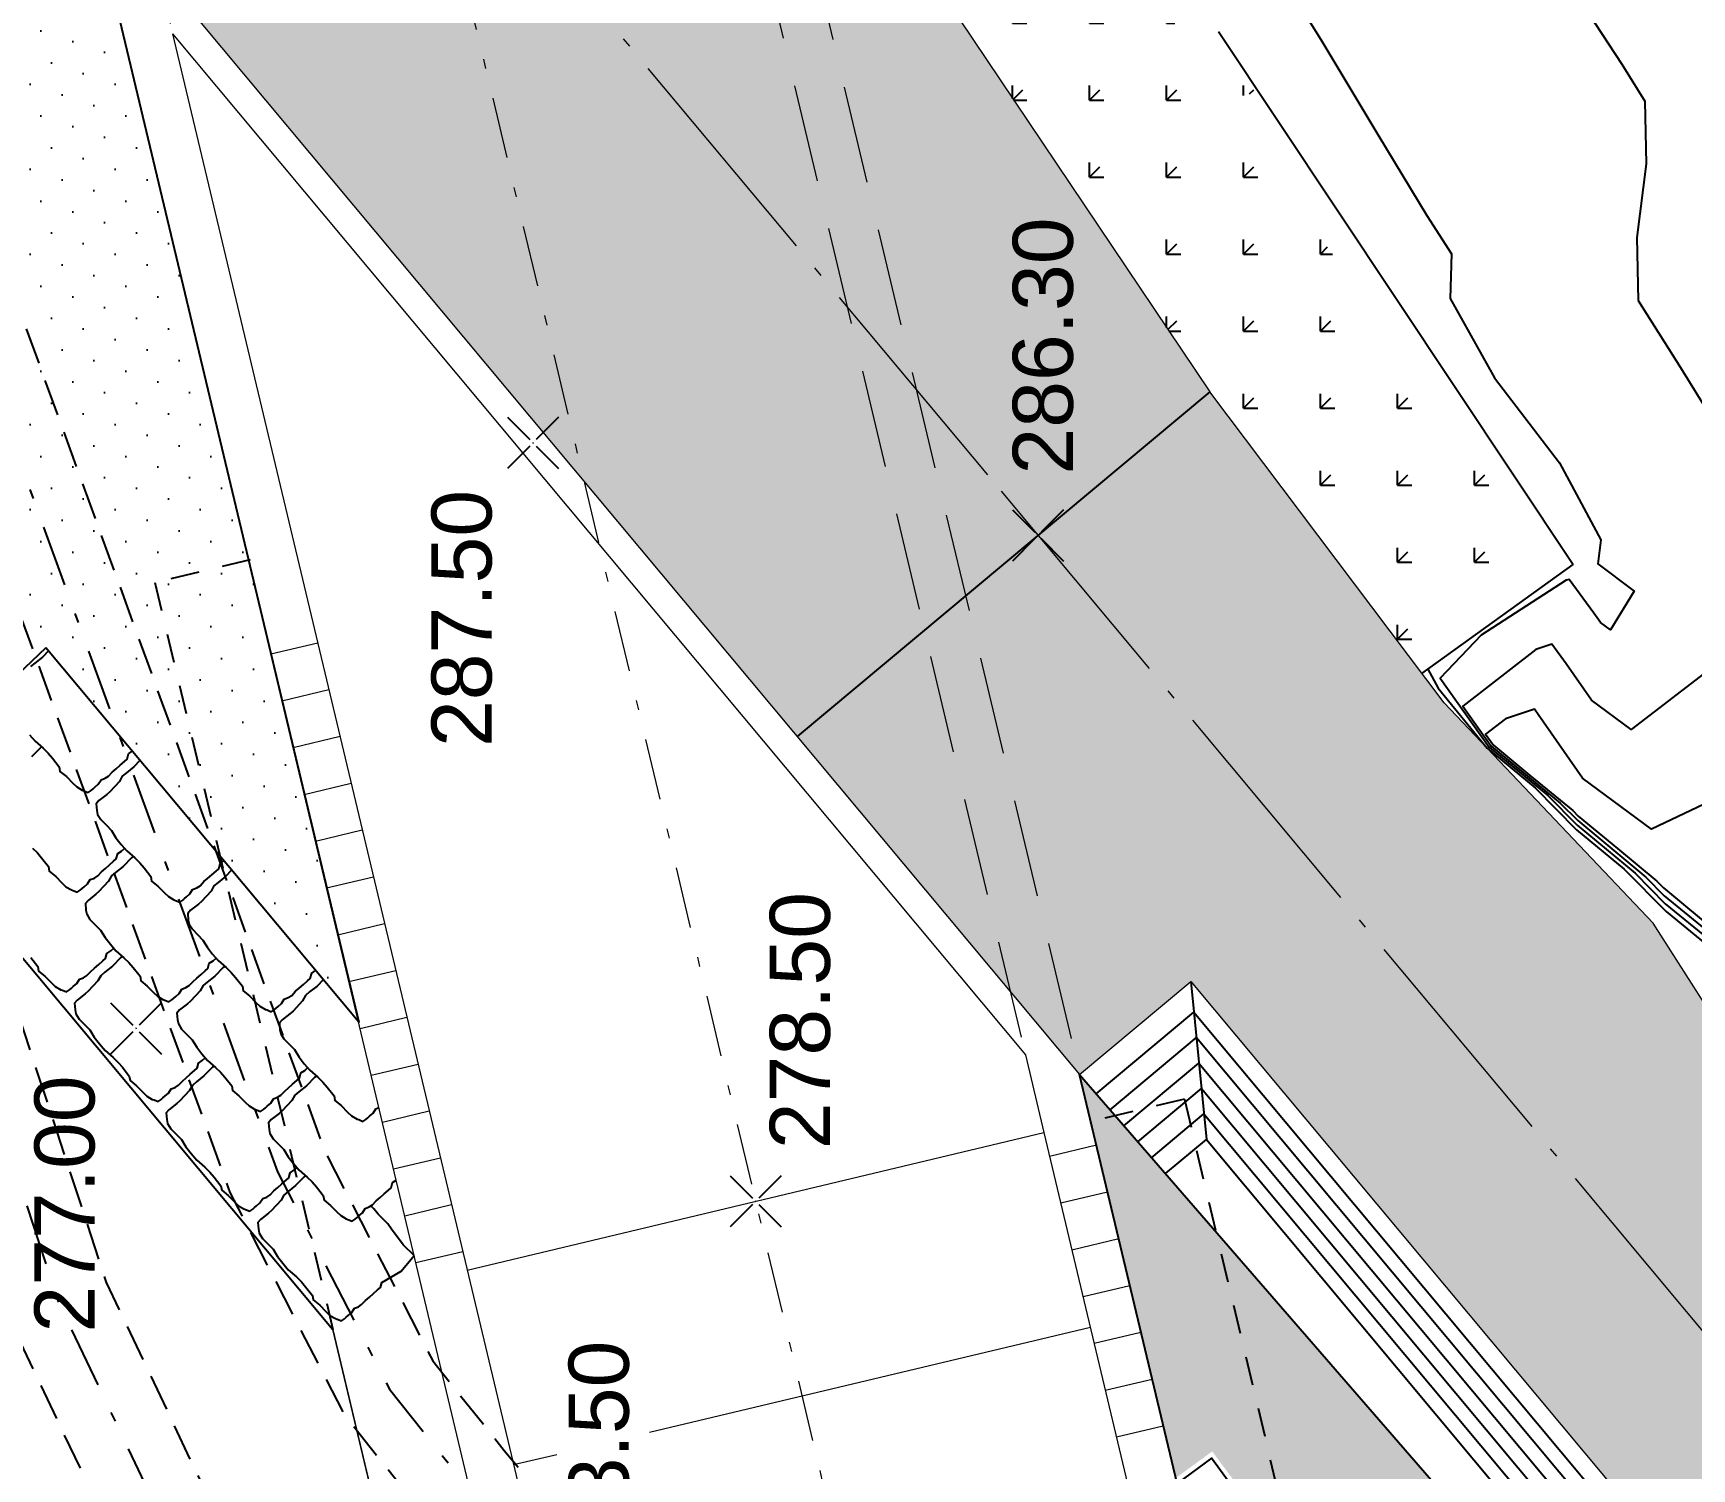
# Model space of a CAD drawing. Extents: x 62405 to 62842, y 108162 to 109685.
# Drawn here: x 62481.64 to 62498.88, y 108526.84 to 108541.75 of the extents above; entities that cross this region are included whole.
import ezdxf
from ezdxf.enums import TextEntityAlignment as Align

# ---------------------------------------------------------------- set-up
doc = ezdxf.new("R2010")
doc.units = 0
doc.header["$LTSCALE"] = 0.999976
doc.header["$MEASUREMENT"] = 0
for name, pattern in [('ACAD_ISO04W100', [30, 24, -3, 0, -3]), ('DOT', [0.55, 0.3, -0.25]), ('NASCOSTA', [9.525, 6.35, -3.175]), ('TRATTEGGIATA', [19.05, 12.7, -6.35]), ('TRATTEGGIATA2', [9.525, 6.35, -3.175]), ('TRATTOPUNTO2', [12.7, 6.35, -3.175, 0, -3.175])]:
    doc.linetypes.add(name, pattern=pattern)
for name, color, linetype in [('Bâti', 7, 'Continuous'), ('Conduite 1000', 170, 'Continuous'), ('curve livello 1 m', 2, 'Continuous'), ('DIME', 6, 'Continuous'), ('Limite fiume', 6, 'Continuous'), ('LIN010CO', 2, 'Continuous'), ('LIN018CO', 6, 'Continuous'), ('LIN018TR', 6, 'NASCOSTA'), ('LIN025CO', 7, 'Continuous'), ('LIN035CO', 1, 'Continuous'), ('pendenze', 2, 'Continuous'), ('scavo 1', 254, 'Continuous'), ('sezioni', 7, 'Continuous'), ('TalusHautBas', 7, 'Continuous'), ('TEXT035', 1, 'Continuous')]:
    doc.layers.add(name, color=color, linetype=linetype)
doc.layers.add('Colori bordi', color=5, linetype='Continuous', plot=False)
doc.styles.add('ARIAL', font='arial.ttf')
pattern_1 = [(225.00005426, (0.10277, -0.05915), (0.1104857485, -0.33145619904), [0, -0.3125])]

# ---------------------------------------------------------------- blocks, each defined once
blk = doc.blocks.new('quote')
at = {"layer": 'LIN018CO'}
for p, q in [((0.0007, 0.0007), (-0.0007, -0.0007)), ((0.0007, -0.0007), (-0.0007, 0.0007))]:
    blk.add_line(p, q, dxfattribs=at)
at = {"layer": 'LIN035CO'}
for p, q in [((-0.0133, 0.0133), (-0.1061, 0.1061)), ((0.1061, 0.1061), (0.0133, 0.0133)), ((-0.0133, -0.0133), (-0.1061, -0.1061)), ((0.1061, -0.1061), (0.0133, -0.0133))]:
    blk.add_line(p, q, dxfattribs=at)
at = {"layer": 'TEXT035', "style": 'ARIAL'}
blk.add_attdef('VALORE', text='', height=0.25, dxfattribs=at).set_placement((0, 0.3299), align=Align.CENTER)

msp = doc.modelspace()

# ---------------------------------------------------------------- hatches: boundary and pattern name
at = {"layer": 'DIME'}
h = msp.add_hatch(dxfattribs=at)
h.set_pattern_fill('GRASS', color=256, scale=0.8, angle=-44.9999, style=0)
h.set_pattern_definition([(45.00005, (61944.618, 108724.25573), (-7.6e-07, 0.8), [0.15, -0.9813709]), (5e-05, (61944.618, 108724.2557), (-8e-07, 0.8), [0.15, -0.65]), (90.00005, (61944.618, 108724.2557), (-0.8, -8e-07), [0.15, -0.65])])
h.paths.add_polyline_path([(62492.313, 108543.599), (62493.508, 108541.961), (62493.87, 108541.407), (62494.088, 108541.074), (62494.373, 108541.142), (62493.957, 108541.768), (62490.126, 108547.608), (62490.225, 108547.101), (62490.3, 108546.356), (62490.374, 108545.611), (62490.449, 108544.866), (62490.464, 108544.718), (62491.091, 108543.95), (62493.171, 108540.856), (62494.045, 108541.064)])
h.paths.add_polyline_path([(62495.302, 108539.224), (62494.045, 108541.064), (62493.171, 108540.856), (62494.64, 108538.67)])
h.paths.add_polyline_path([(62495.684, 108538.689), (62495.465, 108538.975), (62495.302, 108539.224), (62494.64, 108538.67), (62495.842, 108536.881), (62496.571, 108537.4), (62496.449, 108537.586)])
h.paths.add_polyline_path([(62497.255, 108536.297), (62497.031, 108536.7), (62496.571, 108537.4), (62495.842, 108536.881), (62496.584, 108535.777), (62496.638, 108535.819)])
h.paths.add_polyline_path([(62496.584, 108535.777), (62494.64, 108538.67), (62493.868, 108538.026), (62496.302, 108534.794), (62496.741, 108534.332), (62496.75, 108534.324), (62496.24, 108534.947), (62496.024, 108535.342)])
h.paths.add_polyline_path([(62494.64, 108538.67), (62493.171, 108540.856), (62492.132, 108540.608), (62493.868, 108538.026)])
h.paths.add_polyline_path([(62491.091, 108543.95), (62491.065, 108543.982), (62490.577, 108543.589), (62490.598, 108543.377), (62490.624, 108542.852), (62492.132, 108540.608), (62493.171, 108540.856)])
h.paths.add_polyline_path([(62491.785, 108540.765), (62496.604, 108541.922), (62496.423, 108542.677), (62491.604, 108541.52)], flags=9)
at = {"layer": 'Limite fiume', "linetype": 'Continuous'}
h = msp.add_hatch(dxfattribs=at)
h.set_pattern_fill('DOTS', color=256, scale=5, angle=-44.9999, style=0)
h.set_pattern_definition(pattern_1)
h.paths.add_polyline_path([(62481.776, 108535.366), (62481.261, 108534.878), (62472.483, 108545.338), (62473.178, 108545.93), (62471.102, 108548.566), (62470.366, 108547.939), (62469.644, 108548.644), (62474.162, 108552.434), (62480.831, 108544.839), (62482.217, 108543.261), (62485.026, 108531.477)])
h = msp.add_hatch(dxfattribs=at)
h.set_pattern_fill('DOTS', color=256, scale=5, angle=-44.9999, style=0)
h.set_pattern_definition(pattern_1)
h.paths.add_polyline_path([(62504.878, 108507.605), (62505.742, 108508.232), (62505.354, 108508.795), (62505.963, 108509.256), (62498.597, 108519.418), (62499.167, 108519.911), (62493.894, 108527.02), (62493.514, 108526.744), (62492.516, 108530.934), (62507.543, 108513.616), (62507.737, 108513.778), (62513.187, 108507.255), (62513.381, 108507.417), (62516.504, 108503.679), (62516.063, 108503.311), (62524.715, 108494.745), (62523.716, 108493.9), (62524.201, 108493.33), (62513.852, 108495.246)])
at = {"layer": 'scavo 1'}
msp.add_hatch(color=256, dxfattribs=at).paths.add_polyline_path([(62471.01, 108566.95), (62490.287, 108543.354), (62493.868, 108538.026), (62496.302, 108534.794), (62498.473, 108532.507), (62499.4, 108531.059), (62500.442, 108530.191), (62502.093, 108528.83), (62504.467, 108527.208), (62507.064, 108524.292), (62507.501, 108523.45), (62508, 108522.241), (62508.782, 108521.102), (62509.886, 108519.928), (62512.198, 108517.473), (62513.479, 108516.121), (62514.44, 108514.804), (62516.041, 108512.919), (62517.447, 108510.814), (62518.571, 108509.21), (62519.852, 108507.691), (62521.103, 108506.321), (62522.265, 108504.564), (62522.384, 108503.79), (62523.04, 108502.181), (62523.963, 108501.139), (62525.363, 108499.62), (62526.882, 108498.16), (62527.663, 108497.205), (62524.715, 108494.745), (62493.673, 108531.901), (62492.516, 108530.934), (62481.544, 108544.066), (62482.701, 108545.034), (62468.3, 108562.272), (62452.365, 108578.929), (62457.128, 108582.909), (62469.779, 108568.539)])

# ---------------------------------------------------------------- linework, layer by layer
at = {"layer": 'Bâti', "linetype": 'DOT'}
for p, q in [((62483.9, 108536.282), (62482.909, 108536.045)), ((62482.909, 108536.045), (62484.758, 108528.288)), ((62493.604, 108530.679), (62492.632, 108530.447)), ((62493.604, 108530.679), (62496.282, 108519.444))]:
    msp.add_line(p, q, dxfattribs=at)
at = {"layer": 'Colori bordi', "linetype": 'Continuous', "lineweight": 0, "flags": 128}
msp.add_lwpolyline([(62504.852, 108507.641), (62496.282, 108519.444), (62493.401, 108518.757), (62485.503, 108525.16), (62484.758, 108528.288), (62471.397, 108544.28), (62471.521, 108544.381), (62471.307, 108544.63), (62466.582, 108550.14), (62461.323, 108555.669), (62452.234, 108564.908), (62445.975, 108571.355), (62438.597, 108578.993)], dxfattribs=at)
at = {"layer": 'Conduite 1000', "linetype": 'TRATTEGGIATA2', "ltscale": 0.06, "flags": 128}
for points, elevation in [([(62462.951, 108569.266), (62468.482, 108563.313), (62474.066, 108557.787), (62475.014, 108556.513), (62475.806, 108554.754), (62477.042, 108551.158), (62484.673, 108530.139), (62485.796, 108527.96), (62486.539, 108527.03), (62496.147, 108515.461), (62498.015, 108513.188), (62499.314, 108511.67), (62499.508, 108511.447), (62501.86, 108508.75), (62502.044, 108508.532), (62503.096, 108507.296), (62503.169, 108507.21), (62506.669, 108502.962), (62510.917, 108497.796), (62515.172, 108492.623), (62520.198, 108486.553), (62525.225, 108480.482), (62530.361, 108474.313), (62535.499, 108468.144), (62540.212, 108462.497), (62544.926, 108456.851), (62565.713, 108432.084), (62567.128, 108430.36), (62568.411, 108428.898), (62569.163, 108427.961), (62570.114, 108426.834), (62570.457, 108426.45), (62575.082, 108420.662), (62582.399, 108411.97), (62582.754, 108410.872), (62581.736, 108410.542), (62581.445, 108411.441), (62574.254, 108419.984), (62569.64, 108425.759), (62569.306, 108426.133), (62568.337, 108427.281), (62567.592, 108428.209), (62566.312, 108429.667), (62564.89, 108431.401), (62544.106, 108456.164), (62539.391, 108461.812), (62534.677, 108467.459), (62529.539, 108473.629), (62524.402, 108479.799), (62519.374, 108485.87), (62514.347, 108491.942), (62510.09, 108497.117), (62505.844, 108502.281), (62502.347, 108506.525), (62502.28, 108506.604), (62501.229, 108507.839), (62501.048, 108508.052), (62498.701, 108510.744), (62498.504, 108510.971), (62497.195, 108512.501), (62495.322, 108514.78), (62485.71, 108526.354), (62484.894, 108527.375), (62483.691, 108529.709), (62476.034, 108550.802), (62474.81, 108554.36), (62474.086, 108555.967), (62473.256, 108557.084), (62467.714, 108562.568), (62462.167, 108568.537)], 279.04), ([(62463.405, 108565.574), (62465.133, 108563.791), (62469.02, 108559.793), (62472.915, 108555.789), (62473.768, 108554.683), (62474.27, 108553.501), (62475.053, 108551.212), (62475.959, 108548.424), (62476.864, 108545.64), (62482.403, 108528.776), (62483.598, 108526.257), (62484.158, 108525.609), (62494.437, 108513.44), (62495.976, 108511.575), (62496.99, 108510.456), (62498.469, 108508.942), (62499.969, 108507.403), (62500.142, 108507.214), (62501.341, 108505.952), (62503.051, 108503.871), (62504.767, 108501.782), (62509.889, 108495.622), (62515.014, 108489.461), (62518.195, 108485.622), (62525.264, 108477.098), (62530.391, 108470.978), (62534.032, 108466.633), (62535.529, 108464.845), (62535.642, 108464.708), (62536.737, 108463.404), (62545.242, 108453.253), (62545.418, 108453.044), (62561.204, 108434.247), (62563.166, 108431.887), (62565.561, 108428.98), (62566.396, 108428.011), (62567.418, 108426.731), (62568.805, 108425.067), (62572.623, 108420.422), (62576.608, 108415.646), (62580.658, 108410.792), (62581.152, 108409.337), (62580.139, 108408.993), (62579.709, 108410.26), (62575.787, 108414.96), (62571.799, 108419.739), (62567.981, 108424.384), (62566.589, 108426.054), (62565.572, 108427.328), (62564.743, 108428.291), (62562.342, 108431.205), (62560.383, 108433.561), (62544.599, 108452.356), (62544.422, 108452.566), (62535.917, 108462.716), (62534.82, 108464.023), (62534.706, 108464.161), (62533.211, 108465.946), (62529.571, 108470.291), (62524.442, 108476.413), (62517.372, 108484.939), (62514.19, 108488.777), (62509.066, 108494.938), (62503.943, 108501.1), (62502.224, 108503.191), (62500.538, 108505.243), (62499.359, 108506.485), (62499.192, 108506.668), (62497.703, 108508.194), (62496.211, 108509.723), (62495.167, 108510.875), (62493.616, 108512.754), (62483.344, 108524.914), (62482.694, 108525.668), (62481.407, 108528.378), (62475.846, 108545.308), (62474.941, 108548.093), (62474.037, 108550.874), (62473.27, 108553.119), (62472.836, 108554.139), (62472.105, 108555.087), (62468.252, 108559.048), (62464.365, 108563.045), (62462.637, 108564.829)], 277.833)]:
    msp.add_lwpolyline(points, close=True, dxfattribs=dict(at, elevation=elevation))
at = {"layer": 'Conduite 1000', "linetype": 'TRATTOPUNTO2', "ltscale": 0.1, "flags": 128}
for points, elevation in [([(62462.559, 108568.901), (62468.098, 108562.94), (62473.661, 108557.435), (62474.55, 108556.24), (62475.308, 108554.557), (62476.538, 108550.98), (62484.182, 108529.924), (62485.345, 108527.667), (62486.124, 108526.692), (62495.734, 108515.121), (62497.605, 108512.844), (62498.909, 108511.32), (62499.105, 108511.096), (62501.454, 108508.401), (62501.636, 108508.186), (62502.688, 108506.95), (62502.758, 108506.868), (62506.256, 108502.622), (62510.504, 108497.456), (62514.759, 108492.282), (62519.786, 108486.211), (62524.813, 108480.14), (62529.95, 108473.971), (62535.088, 108467.802), (62539.801, 108462.154), (62544.516, 108456.507), (62565.301, 108431.742), (62566.72, 108430.013), (62568.001, 108428.553), (62568.75, 108427.621), (62569.71, 108426.484), (62570.049, 108426.105), (62574.668, 108420.323), (62581.922, 108411.705), (62582.245, 108410.707)], 279.04), ([(62463.021, 108565.201), (62464.749, 108563.418), (62468.636, 108559.42), (62472.51, 108555.438), (62473.302, 108554.411), (62473.77, 108553.31), (62474.545, 108551.043), (62475.45, 108548.258), (62476.355, 108545.474), (62481.905, 108528.577), (62483.146, 108525.962), (62483.751, 108525.261), (62494.026, 108513.097), (62495.571, 108511.225), (62496.601, 108510.09), (62498.086, 108508.568), (62499.58, 108507.036), (62499.751, 108506.85), (62500.939, 108505.597), (62502.637, 108503.531), (62504.355, 108501.441), (62509.478, 108495.28), (62514.602, 108489.119), (62517.784, 108485.281), (62524.853, 108476.755), (62529.981, 108470.634), (62533.622, 108466.289), (62535.117, 108464.503), (62535.231, 108464.366), (62536.327, 108463.06), (62544.832, 108452.909), (62545.008, 108452.7), (62560.794, 108433.904), (62562.754, 108431.546), (62565.152, 108428.636), (62565.984, 108427.67), (62567.003, 108426.392), (62568.393, 108424.725), (62572.211, 108420.08), (62576.198, 108415.303), (62580.184, 108410.526), (62580.646, 108409.165)], 277.833)]:
    msp.add_lwpolyline(points, dxfattribs=dict(at, elevation=elevation))
at = {"layer": 'curve livello 1 m', "flags": 128}
for points in [[(62489.763, 108549.483), (62490.035, 108549.01), (62490.42, 108548.377), (62490.839, 108547.79), (62491.382, 108547.178), (62491.993, 108546.54), (62492.569, 108545.979), (62493.01, 108545.598), (62493.456, 108545.347), (62493.915, 108545.091), (62494.68, 108544.364), (62495.368, 108543.731), (62496.212, 108543.493), (62496.978, 108543.26), (62497.24, 108542.828), (62497.66, 108542.176), (62498.148, 108541.428), (62498.389, 108541.045), (62498.403, 108540.395), (62498.306, 108539.629), (62498.319, 108538.974), (62498.758, 108538.279), (62499.179, 108537.6)], [(62494.733, 108542.151), (62495.032, 108541.669), (62495.613, 108540.698), (62496.123, 108539.858), (62496.38, 108539.458), (62496.364, 108538.995), (62496.825, 108538.171), (62497.5, 108537.288), (62497.932, 108536.49), (62497.9, 108536.238), (62498.277, 108535.957), (62498.031, 108535.553), (62497.926, 108535.63), (62497.859, 108535.727), (62497.602, 108536.078), (62497.571, 108536.068), (62496.689, 108535.499), (62496.261, 108535.052), (62496.771, 108534.335), (62497.379, 108533.834), (62497.685, 108533.524), (62498.287, 108533.026), (62498.6, 108532.709), (62499.287, 108532.146)], [(62499.008, 108535.105), (62498.245, 108534.519), (62497.834, 108534.822), (62497.57, 108535.201), (62497.422, 108535.404), (62497.256, 108535.349), (62496.497, 108534.761), (62496.793, 108534.346), (62497.509, 108533.755), (62497.691, 108533.572), (62498.4, 108532.984), (62498.59, 108532.792), (62499.4, 108532.129)], [(62496.132, 108535.144), (62496.24, 108534.947), (62496.75, 108534.324), (62497.249, 108533.912), (62497.679, 108533.477), (62498.174, 108533.067), (62498.61, 108532.627), (62499.175, 108532.164)], [(62499.207, 108533.841), (62498.458, 108533.485), (62497.742, 108534.013), (62497.281, 108534.676), (62497.242, 108534.729), (62496.941, 108534.63), (62496.734, 108534.47), (62496.815, 108534.357), (62497.191, 108534.044), (62497.639, 108533.677), (62497.696, 108533.619), (62498.105, 108533.281), (62498.513, 108532.942), (62498.581, 108532.874), (62499.159, 108532.393)]]:
    msp.add_lwpolyline(points, dxfattribs=at)
at = {"layer": 'Limite fiume', "linetype": 'Continuous'}
msp.add_line((62471.397, 108544.28), (62484.758, 108528.288), dxfattribs=at)
at = {"layer": 'Limite fiume', "linetype": 'Continuous', "flags": 128}
for points in [[(62481.776, 108535.366), (62481.261, 108534.878), (62472.483, 108545.338), (62473.178, 108545.93), (62471.102, 108548.566), (62470.366, 108547.939), (62469.644, 108548.644), (62474.162, 108552.434), (62480.831, 108544.839), (62482.217, 108543.261), (62485.026, 108531.477)], [(62504.852, 108507.641), (62505.646, 108508.229), (62505.251, 108508.812), (62505.83, 108509.251), (62498.441, 108519.457), (62499.034, 108519.89), (62493.887, 108526.95), (62493.528, 108526.685), (62492.516, 108530.934), (62507.543, 108513.616), (62507.737, 108513.778), (62513.187, 108507.255), (62513.381, 108507.417), (62516.504, 108503.679), (62516.063, 108503.311), (62524.663, 108494.702), (62523.716, 108493.9), (62524.201, 108493.33), (62513.852, 108495.246)]]:
    msp.add_lwpolyline(points, close=True, dxfattribs=at)
at = {"layer": 'LIN010CO', "ltscale": 0.1}
msp.add_line((62493.868, 108538.026), (62489.582, 108534.445), dxfattribs=at)
at = {"layer": 'LIN010CO', "linetype": 'Continuous', "lineweight": 0}
for p, q in [((62484.229, 108534.818), (62484.716, 108534.934)), ((62484.345, 108534.332), (62484.832, 108534.448)), ((62484.461, 108533.845), (62484.948, 108533.961)), ((62484.577, 108533.359), (62485.063, 108533.475)), ((62484.693, 108532.873), (62485.179, 108532.989)), ((62484.809, 108532.386), (62485.295, 108532.502)), ((62484.925, 108531.9), (62485.411, 108532.016)), ((62485.041, 108531.413), (62485.527, 108531.529)), ((62485.157, 108530.927), (62485.643, 108531.043)), ((62485.273, 108530.441), (62485.759, 108530.557)), ((62485.389, 108529.954), (62485.875, 108530.07)), ((62492.319, 108529.602), (62492.806, 108529.718)), ((62485.505, 108529.468), (62485.991, 108529.584)), ((62492.435, 108529.115), (62492.922, 108529.231)), ((62492.551, 108528.629), (62493.037, 108528.745)), ((62492.628, 108528.307), (62488.046, 108527.215)), ((62492.667, 108528.143), (62493.153, 108528.258)), ((62492.783, 108527.656), (62493.269, 108527.772)), ((62492.899, 108527.17), (62493.385, 108527.286)), ((62487.084, 108526.986), (62486.636, 108526.879))]:
    msp.add_line(p, q, dxfattribs=at)
at = {"layer": 'LIN010CO', "linetype": 'TRATTOPUNTO2', "lineweight": 0, "ltscale": 0.1, "flags": 128}
msp.add_lwpolyline([(62452.113, 108685.001), (62492.147, 108517.041)], dxfattribs=at)
at = {"layer": 'LIN018TR', "linetype": 'ACAD_ISO04W100', "lineweight": 0, "ltscale": 0.1}
for p, q in [((62482.068, 108548.521), (62491.63, 108537.077)), ((62491.7, 108536.993), (62526.064, 108495.861))]:
    msp.add_line(p, q, dxfattribs=at)
at = {"layer": 'LIN025CO', "linetype": 'TRATTEGGIATA', "lineweight": 0, "ltscale": 0.08}
for p, q in [((62455.279, 108685.001), (62491.953, 108531.14)), ((62449.617, 108682.188), (62483.092, 108541.745)), ((62483.357, 108569.357), (62492.516, 108530.934))]:
    msp.add_line(p, q, dxfattribs=at)
at = {"layer": 'LIN035CO', "linetype": 'Continuous', "lineweight": 0}
for p, q in [((62490.287, 108543.354), (62493.868, 108538.026)), ((62486.548, 108525.091), (62482.217, 108543.261)), ((62483.092, 108541.745), (62487.034, 108525.207)), ((62483.092, 108541.745), (62491.953, 108531.14)), ((62484.113, 108535.304), (62484.6, 108535.42)), ((62491.953, 108531.14), (62492.145, 108530.331)), ((62492.516, 108530.934), (62495.078, 108520.185)), ((62492.145, 108530.331), (62494.591, 108520.069)), ((62492.203, 108530.088), (62492.69, 108530.204)), ((62485.62, 108528.982), (62486.107, 108529.098)), ((62484.758, 108528.288), (62485.503, 108525.16))]:
    msp.add_line(p, q, dxfattribs=at)
at = {"layer": 'LIN035CO', "linetype": 'Continuous', "lineweight": 0, "flags": 128}
for points in [[(62468.3, 108562.272), (62482.701, 108545.034), (62481.544, 108544.066), (62492.516, 108530.934), (62493.673, 108531.901), (62524.715, 108494.745)], [(62499.4, 108531.059), (62498.473, 108532.507), (62496.302, 108534.794), (62493.868, 108538.026)]]:
    msp.add_lwpolyline(points, dxfattribs=at)
at = {"layer": 'pendenze', "linetype": 'Continuous'}
for p, q in [((62493.673, 108531.901), (62493.833, 108530.26)), ((62492.688, 108530.735), (62493.704, 108531.584)), ((62493.704, 108531.584), (62516.806, 108503.932)), ((62492.832, 108530.569), (62493.73, 108531.319)), ((62493.73, 108531.319), (62516.691, 108503.836)), ((62492.976, 108530.403), (62493.756, 108531.054)), ((62493.756, 108531.054), (62516.576, 108503.74)), ((62493.12, 108530.237), (62493.781, 108530.79)), ((62493.781, 108530.79), (62513.338, 108507.381)), ((62493.264, 108530.071), (62493.807, 108530.525)), ((62493.807, 108530.525), (62507.773, 108513.808)), ((62493.408, 108529.905), (62493.833, 108530.26)), ((62493.833, 108530.26), (62507.658, 108513.712))]:
    msp.add_line(p, q, dxfattribs=at)
at = {"layer": 'pendenze', "linetype": 'Continuous', "flags": 128}
for points in [[(62481.803, 108535.335), (62481.74, 108535.27), (62481.662, 108535.209), (62481.618, 108535.172)], [(62481.606, 108534.463), (62481.664, 108534.396), (62481.748, 108534.323), (62481.8, 108534.271), (62481.844, 108534.22), (62481.916, 108534.13), (62481.923, 108534.082), (62481.99, 108534.029), (62482.055, 108533.961), (62482.097, 108533.922), (62482.154, 108533.888), (62482.154, 108533.888), (62482.172, 108533.883), (62482.215, 108533.865), (62482.246, 108533.885), (62482.266, 108533.902), (62482.285, 108533.919), (62482.321, 108533.95), (62482.35, 108533.996), (62482.392, 108534.012), (62482.427, 108534.035), (62482.466, 108534.077), (62482.506, 108534.111), (62482.549, 108534.149), (62482.592, 108534.186), (62482.62, 108534.21), (62482.635, 108534.265), (62482.674, 108534.292), (62482.674, 108534.292)], [(62481.732, 108534.337), (62481.716, 108534.324), (62481.628, 108534.234)], [(62482.754, 108534.196), (62482.691, 108534.131), (62482.613, 108534.07), (62482.57, 108534.033), (62482.54, 108533.979), (62482.44, 108533.872), (62482.409, 108533.844), (62482.327, 108533.78), (62482.299, 108533.748), (62482.305, 108533.678), (62482.313, 108533.636), (62482.346, 108533.582), (62482.402, 108533.527), (62482.457, 108533.471), (62482.503, 108533.394), (62482.557, 108533.323), (62482.616, 108533.257), (62482.699, 108533.184), (62482.751, 108533.132), (62482.796, 108533.081), (62482.867, 108532.991), (62482.875, 108532.943), (62482.941, 108532.89), (62483.007, 108532.822), (62483.049, 108532.783), (62483.105, 108532.749), (62483.105, 108532.749), (62483.123, 108532.744), (62483.167, 108532.726), (62483.198, 108532.746), (62483.217, 108532.763), (62483.237, 108532.78), (62483.272, 108532.811), (62483.301, 108532.857), (62483.343, 108532.873), (62483.378, 108532.896), (62483.418, 108532.938), (62483.457, 108532.972), (62483.501, 108533.01), (62483.544, 108533.047), (62483.572, 108533.071), (62483.586, 108533.126), (62483.625, 108533.153), (62483.625, 108533.153)], [(62481.636, 108533.287), (62481.688, 108533.236), (62481.732, 108533.184), (62481.804, 108533.094), (62481.811, 108533.046), (62481.878, 108532.993), (62481.943, 108532.926), (62481.985, 108532.886), (62482.042, 108532.852), (62482.042, 108532.852), (62482.06, 108532.847), (62482.103, 108532.829), (62482.134, 108532.849), (62482.154, 108532.867), (62482.173, 108532.884), (62482.209, 108532.914), (62482.238, 108532.96), (62482.28, 108532.976), (62482.315, 108532.999), (62482.354, 108533.041), (62482.394, 108533.075), (62482.437, 108533.113), (62482.48, 108533.151), (62482.508, 108533.175), (62482.523, 108533.229), (62482.562, 108533.256), (62482.593, 108533.283)], [(62482.684, 108533.198), (62482.667, 108533.185), (62482.58, 108533.095), (62482.501, 108533.034), (62482.458, 108532.997), (62482.428, 108532.943), (62482.328, 108532.836), (62482.297, 108532.808), (62482.215, 108532.744), (62482.187, 108532.712), (62482.193, 108532.642), (62482.201, 108532.601), (62482.234, 108532.546), (62482.29, 108532.491), (62482.345, 108532.435), (62482.391, 108532.358), (62482.446, 108532.288), (62482.504, 108532.221), (62482.587, 108532.148), (62482.639, 108532.097), (62482.684, 108532.045), (62482.755, 108531.955), (62482.763, 108531.907), (62482.829, 108531.854), (62482.895, 108531.787), (62482.937, 108531.747), (62482.993, 108531.713), (62482.993, 108531.713), (62483.012, 108531.708), (62483.055, 108531.69), (62483.086, 108531.71), (62483.105, 108531.727), (62483.125, 108531.745), (62483.16, 108531.775), (62483.19, 108531.821), (62483.231, 108531.837), (62483.266, 108531.86), (62483.306, 108531.902), (62483.345, 108531.936), (62483.389, 108531.974), (62483.432, 108532.012), (62483.46, 108532.035), (62483.474, 108532.09), (62483.513, 108532.117), (62483.544, 108532.144)], [(62483.706, 108533.057), (62483.643, 108532.992), (62483.565, 108532.931), (62483.522, 108532.894), (62483.492, 108532.84), (62483.392, 108532.733), (62483.361, 108532.705), (62483.278, 108532.641), (62483.25, 108532.609), (62483.256, 108532.539), (62483.265, 108532.497), (62483.298, 108532.443), (62483.353, 108532.388), (62483.408, 108532.332), (62483.455, 108532.255), (62483.509, 108532.184), (62483.567, 108532.118), (62483.651, 108532.045), (62483.703, 108531.993), (62483.747, 108531.942), (62483.819, 108531.852), (62483.826, 108531.804), (62483.893, 108531.751), (62483.959, 108531.683), (62484, 108531.644), (62484.057, 108531.61), (62484.057, 108531.61), (62484.075, 108531.605), (62484.118, 108531.587), (62484.149, 108531.607), (62484.169, 108531.624), (62484.189, 108531.641), (62484.224, 108531.672), (62484.253, 108531.718), (62484.295, 108531.734), (62484.33, 108531.757), (62484.37, 108531.799), (62484.409, 108531.833), (62484.452, 108531.871), (62484.496, 108531.908), (62484.523, 108531.932), (62484.538, 108531.987), (62484.577, 108532.014), (62484.577, 108532.014)], [(62481.62, 108532.149), (62481.692, 108532.058), (62481.699, 108532.01), (62481.766, 108531.957), (62481.831, 108531.89), (62481.873, 108531.85), (62481.93, 108531.816), (62481.93, 108531.816), (62481.948, 108531.811), (62481.991, 108531.793), (62482.022, 108531.814), (62482.042, 108531.831), (62482.061, 108531.848), (62482.097, 108531.879), (62482.126, 108531.925), (62482.168, 108531.94), (62482.203, 108531.964), (62482.243, 108532.005), (62482.282, 108532.039), (62482.325, 108532.077), (62482.368, 108532.115), (62482.396, 108532.139), (62482.411, 108532.193), (62482.45, 108532.22), (62482.481, 108532.247)], [(62482.572, 108532.162), (62482.555, 108532.15), (62482.468, 108532.06), (62482.389, 108531.998), (62482.346, 108531.961), (62482.316, 108531.907), (62482.217, 108531.8), (62482.185, 108531.772), (62482.103, 108531.708), (62482.075, 108531.677), (62482.081, 108531.606), (62482.089, 108531.565), (62482.122, 108531.511), (62482.178, 108531.455), (62482.233, 108531.399), (62482.279, 108531.322), (62482.334, 108531.252), (62482.392, 108531.185), (62482.476, 108531.112), (62482.527, 108531.061), (62482.572, 108531.01), (62482.643, 108530.919), (62482.651, 108530.871), (62482.718, 108530.818), (62482.783, 108530.751), (62482.825, 108530.711), (62482.881, 108530.677), (62482.881, 108530.677), (62482.9, 108530.672), (62482.943, 108530.654), (62482.974, 108530.674), (62482.993, 108530.692), (62483.013, 108530.709), (62483.049, 108530.74), (62483.078, 108530.786), (62483.119, 108530.801), (62483.154, 108530.825), (62483.194, 108530.866), (62483.233, 108530.9), (62483.277, 108530.938), (62483.32, 108530.976), (62483.348, 108531), (62483.363, 108531.054), (62483.401, 108531.081), (62483.432, 108531.108)], [(62483.636, 108532.058), (62483.619, 108532.046), (62483.531, 108531.956), (62483.453, 108531.895), (62483.41, 108531.858), (62483.38, 108531.804), (62483.28, 108531.697), (62483.249, 108531.669), (62483.166, 108531.605), (62483.138, 108531.573), (62483.145, 108531.503), (62483.153, 108531.461), (62483.186, 108531.407), (62483.241, 108531.352), (62483.297, 108531.296), (62483.343, 108531.219), (62483.397, 108531.149), (62483.455, 108531.082), (62483.539, 108531.009), (62483.591, 108530.958), (62483.635, 108530.906), (62483.707, 108530.816), (62483.714, 108530.768), (62483.781, 108530.715), (62483.847, 108530.648), (62483.888, 108530.608), (62483.945, 108530.574), (62483.945, 108530.574), (62483.963, 108530.569), (62484.006, 108530.551), (62484.037, 108530.571), (62484.057, 108530.588), (62484.077, 108530.606), (62484.112, 108530.636), (62484.141, 108530.682), (62484.183, 108530.698), (62484.218, 108530.721), (62484.258, 108530.763), (62484.297, 108530.797), (62484.34, 108530.835), (62484.384, 108530.873), (62484.411, 108530.896), (62484.426, 108530.951), (62484.465, 108530.978), (62484.496, 108531.005)], [(62484.657, 108531.918), (62484.595, 108531.853), (62484.516, 108531.792), (62484.473, 108531.755), (62484.444, 108531.701), (62484.344, 108531.593), (62484.312, 108531.566), (62484.23, 108531.502), (62484.202, 108531.47), (62484.208, 108531.4), (62484.216, 108531.358), (62484.249, 108531.304), (62484.305, 108531.249), (62484.36, 108531.193), (62484.406, 108531.116), (62484.461, 108531.045), (62484.519, 108530.979), (62484.603, 108530.906), (62484.654, 108530.854), (62484.699, 108530.803), (62484.77, 108530.713), (62484.778, 108530.665), (62484.845, 108530.612), (62484.91, 108530.544), (62484.952, 108530.505), (62485.009, 108530.471), (62485.009, 108530.471), (62485.027, 108530.466), (62485.07, 108530.448), (62485.101, 108530.468), (62485.12, 108530.485), (62485.14, 108530.502), (62485.176, 108530.533), (62485.205, 108530.579), (62485.237, 108530.591)], [(62483.524, 108531.023), (62483.507, 108531.011), (62483.419, 108530.92), (62483.341, 108530.859), (62483.298, 108530.822), (62483.268, 108530.768), (62483.168, 108530.661), (62483.137, 108530.633), (62483.054, 108530.569), (62483.026, 108530.538), (62483.033, 108530.467), (62483.041, 108530.426), (62483.074, 108530.372), (62483.129, 108530.316), (62483.185, 108530.26), (62483.231, 108530.183), (62483.285, 108530.113), (62483.343, 108530.046), (62483.427, 108529.973), (62483.479, 108529.922), (62483.523, 108529.87), (62483.595, 108529.78), (62483.603, 108529.732), (62483.669, 108529.679), (62483.735, 108529.612), (62483.776, 108529.572), (62483.833, 108529.538), (62483.833, 108529.538), (62483.851, 108529.533), (62483.894, 108529.515), (62483.925, 108529.535), (62483.945, 108529.553), (62483.965, 108529.57), (62484, 108529.601), (62484.029, 108529.647), (62484.071, 108529.662), (62484.106, 108529.686), (62484.146, 108529.727), (62484.185, 108529.761), (62484.228, 108529.799), (62484.272, 108529.837), (62484.299, 108529.861), (62484.314, 108529.915), (62484.353, 108529.942), (62484.384, 108529.969)], [(62484.587, 108530.919), (62484.57, 108530.907), (62484.483, 108530.817), (62484.404, 108530.756), (62484.361, 108530.719), (62484.332, 108530.665), (62484.232, 108530.558), (62484.2, 108530.53), (62484.118, 108530.466), (62484.09, 108530.434), (62484.096, 108530.364), (62484.104, 108530.322), (62484.138, 108530.268), (62484.193, 108530.213), (62484.248, 108530.157), (62484.294, 108530.08), (62484.349, 108530.01), (62484.407, 108529.943), (62484.491, 108529.87), (62484.542, 108529.819), (62484.587, 108529.767), (62484.658, 108529.677), (62484.666, 108529.629), (62484.733, 108529.576), (62484.798, 108529.509), (62484.84, 108529.469), (62484.897, 108529.435), (62484.897, 108529.435), (62484.915, 108529.43), (62484.958, 108529.412), (62484.989, 108529.432), (62485.009, 108529.449), (62485.028, 108529.467), (62485.064, 108529.497), (62485.093, 108529.543), (62485.134, 108529.559), (62485.169, 108529.582), (62485.209, 108529.624), (62485.249, 108529.658), (62485.292, 108529.696), (62485.335, 108529.733), (62485.363, 108529.757), (62485.378, 108529.812), (62485.416, 108529.839)], [(62484.475, 108529.884), (62484.458, 108529.871), (62484.371, 108529.781), (62484.293, 108529.72), (62484.249, 108529.683), (62484.22, 108529.629), (62484.12, 108529.522), (62484.088, 108529.494), (62484.006, 108529.43), (62483.978, 108529.399), (62483.984, 108529.328), (62483.992, 108529.287), (62484.026, 108529.232), (62484.081, 108529.177), (62484.136, 108529.121), (62484.183, 108529.044), (62484.237, 108528.974), (62484.295, 108528.907), (62484.379, 108528.834), (62484.431, 108528.783), (62484.475, 108528.731), (62484.546, 108528.641), (62484.554, 108528.593), (62484.621, 108528.54), (62484.686, 108528.473), (62484.728, 108528.433), (62484.785, 108528.399), (62484.785, 108528.399), (62484.803, 108528.394), (62484.846, 108528.376), (62484.877, 108528.396), (62484.897, 108528.414), (62484.916, 108528.431), (62484.952, 108528.461), (62484.981, 108528.508), (62485.023, 108528.523), (62485.057, 108528.547), (62485.097, 108528.588), (62485.137, 108528.622), (62485.18, 108528.66), (62485.223, 108528.698), (62485.251, 108528.722), (62485.266, 108528.776), (62485.467, 108528.893), (62485.603, 108529.055)], [(62485.603, 108529.055), (62485.488, 108529.167), (62485.367, 108529.329), (62485.33, 108529.383), (62485.229, 108529.483), (62485.182, 108529.538), (62485.153, 108529.571)]]:
    msp.add_lwpolyline(points, dxfattribs=at)
at = {"layer": 'sezioni', "linetype": 'Continuous', "lineweight": 0}
for p, q in [((62484.113, 108535.304), (62484.6, 108535.42)), ((62486.153, 108528.903), (62492.145, 108530.331))]:
    msp.add_line(p, q, dxfattribs=at)
at = {"layer": 'TalusHautBas', "linetype": 'Continuous'}
for p in [(62493.957, 108541.768), (62496.071, 108535.101)]:
    msp.add_line(p, (62497.644, 108536.234), dxfattribs=at)

# ---------------------------------------------------------------- block references
ref = msp.add_blockref('quote', (62492.083, 108536.534), dxfattribs=dict(xscale=2.5, yscale=2.5, zscale=2.5, rotation=90.00005426352453))
ref.add_attrib('VALORE', '286.30', dxfattribs={"layer": 'TEXT035', "height": 0.625, "rotation": 90.0001, "style": 'ARIAL'}).set_placement((62492.446, 108538.502), align=Align.CENTER)
ref = msp.add_blockref('quote', (62486.837, 108537.496), dxfattribs=dict(xscale=2.5, yscale=2.5, zscale=2.5, rotation=90.00005426352453))
ref.add_attrib('VALORE', '287.50', dxfattribs={"layer": 'TEXT035', "height": 0.625, "rotation": 90.0001, "style": 'ARIAL'}).set_placement((62486.407, 108535.672), align=Align.CENTER)
ref = msp.add_blockref('quote', (62489.149, 108529.617), dxfattribs=dict(xscale=2.5, yscale=2.5, zscale=2.5, rotation=90.00005426352453))
ref.add_attrib('VALORE', '278.50', dxfattribs={"layer": 'TEXT035', "height": 0.625, "rotation": 90.0001, "style": 'ARIAL'}).set_placement((62489.922, 108531.495), align=Align.CENTER)
ref = msp.add_blockref('quote', (62482.712, 108531.413), dxfattribs=dict(xscale=2.5, yscale=2.5, zscale=2.5, rotation=90.00005426352453))
ref.add_attrib('VALORE', '277.00', dxfattribs={"layer": 'TEXT035', "height": 0.625, "rotation": 90.0001, "style": 'ARIAL'}).set_placement((62482.282, 108529.59), align=Align.CENTER)
ref = msp.add_blockref('quote', (62486.678, 108525.532), dxfattribs=dict(xscale=2.5, yscale=2.5, zscale=2.5, rotation=90.00005426352453))
ref.add_attrib('VALORE', '283.50', dxfattribs={"layer": 'TEXT035', "height": 0.625, "rotation": 90.0001, "style": 'ARIAL'}).set_placement((62487.832, 108526.835), align=Align.CENTER)

doc.saveas('drawing.dxf')
